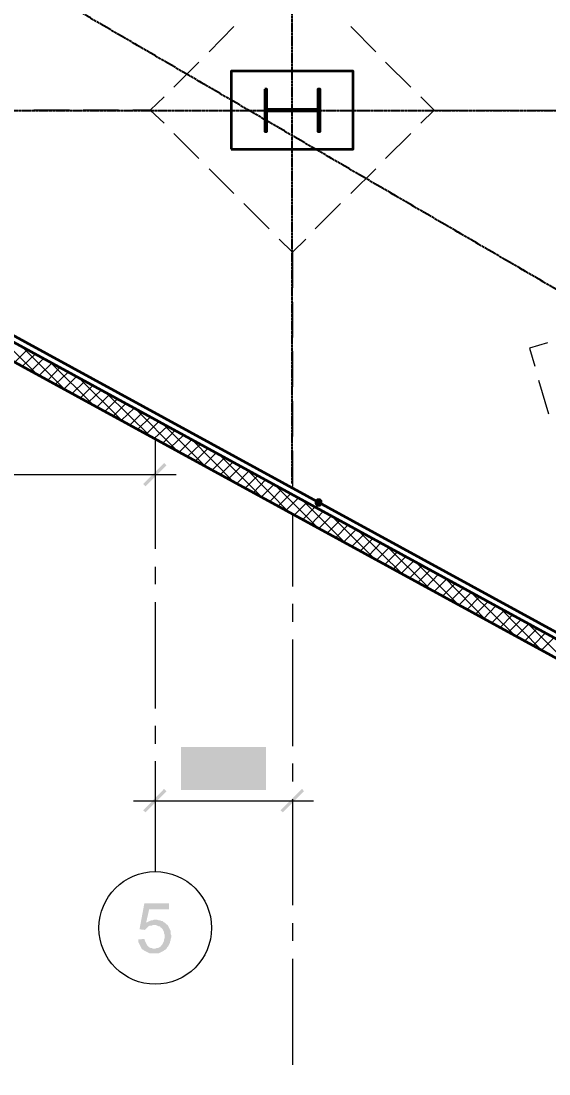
# Model space of a CAD drawing. Header units: millimetres. Extents: x -383313 to -161684, y -117025 to 99224.
# Drawn here: x -352428 to -348702, y -24378 to -16952 of the extents above; entities that cross this region are included whole.
import ezdxf

# ---------------------------------------------------------------- set-up
doc = ezdxf.new("R2010")
doc.units = ezdxf.units.MM
doc.header["$MEASUREMENT"] = 0
doc.linetypes.add('PS-GOST2.303 5', pattern=[24, 20, -1.5, 1, -1.5])
doc.layers.get('Defpoints').update_dxf_attribs({"color": 31})
for name, color, linetype in [('001__КОНСТРУКТИВ__Колонны', 14, 'Continuous'), ('001__КОНСТРУКТИВ__размеры внутр.', 7, 'Continuous'), ('PDF_Geometry', 7, 'Continuous'), ('PDF_Solid Fills', 7, 'Continuous'), ('PS_Оси', 5, 'PS-GOST2.303 5')]:
    doc.layers.add(name, color=color, linetype=linetype)
doc.styles.add('PSTUDIO', font='arial.ttf')
doc.dimstyles.new('PS_TICK', dxfattribs={"dimscale": 100, "dimtxt": 2.5, "dimasz": 1, "dimexe": 2, "dimexo": 2, "dimgap": 1, "dimtad": 1, "dimdec": 0, "dimzin": 0, "dimdsep": 46, "dimtxsty": 'PSTUDIO', "dimblk": 'ARCHTICK', "dimcen": 2, "dimdle": 1.5, "dimse1": 1, "dimse2": 1, "dimadec": 0, "dimazin": 0, "dimtfac": 1, "dimtdec": 0, "dimtix": 1, "dimtmove": 1, "dimatfit": 3, "dimldrblk": 'ARCHTICK', "dimfxl": 1, "dimtolj": 1, "dimtzin": 0, "dimarcsym": 0})

# ---------------------------------------------------------------- blocks, each defined once
blk = doc.blocks.new('_ArchTick')
at = {"color": 0, "linetype": 'ByBlock', "const_width": 0.15}
blk.add_lwpolyline([(-0.5, -0.5), (0.5, 0.5)], dxfattribs=at)
blk = doc.blocks.new('*D264')
at = {"layer": '001__КОНСТРУКТИВ__размеры внутр.', "color": 0, "lineweight": -2, "ltscale": 100, "transparency": 16777216}
blk.add_arc((-340355, -23582.1), 2419.2, 151.49301, 180, dxfattribs=at)
at = {"layer": 'Defpoints', "color": 0, "ltscale": 100, "transparency": 16777216}
for p in [(-360678.8, -12544), (-342718.7, -22298.4), (-342642.4, -22794.3), (-343474.2, -23582.1), (-340514.1, -23582.1)]:
    blk.add_point(p, dxfattribs=at)
at = {"layer": '001__КОНСТРУКТИВ__размеры внутр.', "color": 0, "lineweight": -2, "ltscale": 100, "transparency": 16777216, "xscale": 100, "yscale": 100, "zscale": 100}
for p, rotation in [((-342481, -22427.5), 61.49301017023286), ((-342774.3, -23582.1), 269.9999999999997)]:
    blk.add_blockref('_ArchTick', p, dxfattribs=dict(at, rotation=rotation))
at = {"layer": '001__КОНСТРУКТИВ__размеры внутр.', "color": 0, "lineweight": 0, "ltscale": 100, "transparency": 16777216, "insert": (-342920.4, -22930.4), "char_height": 250, "attachment_point": 5, "rotation": 75.74651, "style": 'PSTUDIO'}
blk.add_mtext('\\A1;29°', dxfattribs=at)
blk = doc.blocks.new('A$Cf5759c35')
at = {"layer": 'PDF_Solid Fills'}
for points in [[(7213.4, -3852.3), (7209.2, -3856.6), (7205, -3860.8), (7200.7, -3869.3), (7196.5, -3873.5), (7196.5, -3877.7), (7192.3, -3886.2), (7192.3, -3890.4), (7192.3, -3898.9), (7188, -3907.4), (7188, -3915.8), (7188, -3920.1), (7192.3, -3924.3), (7192.3, -3932.8), (7192.3, -3941.2), (7196.5, -3945.5), (7196.5, -3953.9), (7200.7, -3958.2), (7205, -3962.4), (7205, -3970.9), (7209.2, -3975.1), (7272.7, -3970.9), (7264.2, -3970.9), (7260, -3966.6), (7251.5, -3966.6), (7247.3, -3962.4), (7243.1, -3958.2), (7234.6, -3953.9), (7234.6, -3953.9), (7230.4, -3949.7), (7226.1, -3941.2), (7226.1, -3937), (7221.9, -3928.5), (7221.9, -3924.3), (7221.9, -3915.8), (7221.9, -3907.4), (7221.9, -3903.1), (7226.1, -3894.7), (7226.1, -3890.4), (7230.4, -3882), (7230.4, -3877.7), (7234.6, -3873.5), (7243.1, -3865), (7247.3, -3860.8), (7251.5, -3860.8), (7260, -3856.6), (7264.2, -3856.6), (7272.7, -3856.6)], [(7268.5, -3831.2), (7268.5, -3831.2), (7247.3, -3831.2), (7238.8, -3835.4), (7234.6, -3835.4), (7226.1, -3839.6), (7221.9, -3843.9), (7217.7, -3848.1), (7213.4, -3852.3), (7272.7, -3856.6), (7276.9, -3856.6), (7285.4, -3856.6), (7289.6, -3860.8), (7293.9, -3860.8), (7302.3, -3865), (7306.6, -3869.3), (7306.6, -3873.5), (7310.8, -3877.7), (7315, -3886.2), (7319.3, -3890.4), (7319.3, -3898.9), (7319.3, -3903.1), (7319.3, -3911.6), (7319.3, -3915.8), (7319.3, -3924.3), (7319.3, -3932.8), (7315, -3937), (7315, -3945.5), (7310.8, -3949.7), (7306.6, -3953.9), (7302.3, -3958.2), (7298.1, -3962.4), (7323.5, -3962.4), (7323.5, -3970.9), (7323.5, -3970.9), (7323.5, -3979.3), (7323.5, -3987.8), (7323.5, -3992), (7319.3, -4000.5), (7319.3, -4009), (7319.3, -4009), (7315, -4017.4), (7315, -4025.9), (7310.8, -4030.1), (7306.6, -4034.4), (7306.6, -4038.6), (7302.3, -4042.8), (7293.9, -4051.3), (7289.6, -4055.5), (7285.4, -4055.5), (7281.2, -4059.8), (7272.7, -4059.8), (7264.2, -4059.8), (7323.5, -4064), (7327.7, -4059.8), (7332, -4051.3), (7336.2, -4047.1), (7336.2, -4038.6), (7340.4, -4034.4), (7344.7, -4025.9), (7344.7, -4025.9), (7344.7, -4021.7), (7348.9, -4017.4), (7348.9, -4009), (7348.9, -4004.7), (7353.1, -3996.3), (7353.1, -3992), (7353.1, -3983.6), (7353.1, -3975.1), (7353.1, -3966.6), (7353.1, -3958.2), (7353.1, -3949.7), (7353.1, -3949.7), (7353.1, -3941.2), (7353.1, -3932.8), (7353.1, -3924.3), (7353.1, -3915.8), (7353.1, -3907.4), (7348.9, -3903.1), (7348.9, -3894.7), (7348.9, -3890.4), (7344.7, -3886.2), (7344.7, -3882), (7344.7, -3877.7), (7340.4, -3873.5), (7336.2, -3865), (7332, -3860.8), (7327.7, -3856.6), (7323.5, -3852.3), (7319.3, -3848.1), (7315, -3843.9), (7306.6, -3839.6), (7302.3, -3835.4), (7293.9, -3835.4), (7289.6, -3831.2), (7281.2, -3831.2), (7276.9, -3831.2)], [(7547.9, -3835.4), (7387, -3835.4), (7387, -3865), (7509.8, -3865), (7505.5, -3865), (7505.5, -3869.3), (7501.3, -3873.5), (7497.1, -3882), (7492.8, -3886.2), (7488.6, -3890.4), (7484.4, -3898.9), (7480.1, -3903.1), (7475.9, -3907.4), (7471.7, -3915.8), (7467.4, -3924.3), (7463.2, -3928.5), (7463.2, -3932.8), (7459, -3937), (7459, -3945.5), (7454.7, -3949.7), (7450.5, -3958.2), (7450.5, -3962.4), (7446.3, -3970.9), (7442, -3975.1), (7442, -3983.6), (7437.8, -3987.8), (7437.8, -3996.3), (7433.6, -4004.7), (7433.6, -4009), (7433.6, -4013.2), (7429.3, -4021.7), (7429.3, -4030.1), (7425.1, -4034.4), (7425.1, -4042.8), (7425.1, -4051.3), (7425.1, -4055.5), (7420.9, -4064), (7420.9, -4068.2), (7420.9, -4076.7), (7420.9, -4080.9), (7454.7, -4080.9), (7454.7, -4080.9), (7454.7, -4072.5), (7454.7, -4064), (7454.7, -4059.8), (7454.7, -4051.3), (7459, -4042.8), (7459, -4038.6), (7459, -4030.1), (7463.2, -4025.9), (7463.2, -4017.4), (7463.2, -4013.2), (7467.4, -4009), (7467.4, -4000.5), (7471.7, -3996.3), (7471.7, -3987.8), (7475.9, -3983.6), (7475.9, -3975.1), (7480.1, -3970.9), (7484.4, -3962.4), (7484.4, -3958.2), (7488.6, -3949.7), (7492.8, -3945.5), (7492.8, -3937), (7497.1, -3932.8), (7501.3, -3924.3), (7505.5, -3920.1), (7509.8, -3911.6), (7514, -3907.4), (7518.2, -3898.9), (7522.5, -3894.7), (7522.5, -3886.2), (7526.7, -3882), (7530.9, -3877.7), (7535.2, -3873.5), (7539.4, -3865), (7543.6, -3860.8), (7547.9, -3856.6)], [(7607.1, -3856.6), (7602.9, -3860.8), (7598.7, -3865), (7594.4, -3873.5), (7590.2, -3877.7), (7590.2, -3886.2), (7586, -3886.2), (7586, -3894.7), (7586, -3898.9), (7581.7, -3907.4), (7581.7, -3911.6), (7581.7, -3920.1), (7581.7, -3924.3), (7581.7, -3932.8), (7581.7, -3941.2), (7577.5, -3949.7), (7577.5, -3958.2), (7577.5, -3962.4), (7577.5, -3970.9), (7581.7, -3979.3), (7581.7, -3987.8), (7581.7, -3996.3), (7581.7, -4004.7), (7581.7, -4009), (7586, -4017.4), (7586, -4021.7), (7590.2, -4030.1), (7590.2, -4034.4), (7594.4, -4038.6), (7594.4, -4047.1), (7598.7, -4051.3), (7602.9, -4055.5), (7602.9, -4059.8), (7607.1, -4064), (7662.2, -4059.8), (7657.9, -4059.8), (7653.7, -4059.8), (7645.2, -4055.5), (7641, -4055.5), (7636.8, -4051.3), (7628.3, -4047.1), (7624.1, -4038.6), (7624.1, -4038.6), (7624.1, -4034.4), (7619.8, -4030.1), (7619.8, -4025.9), (7615.6, -4021.7), (7615.6, -4013.2), (7615.6, -4009), (7611.4, -4000.5), (7611.4, -3992), (7611.4, -3983.6), (7611.4, -3975.1), (7611.4, -3966.6), (7611.4, -3958.2), (7611.4, -3949.7), (7611.4, -3941.2), (7611.4, -3932.8), (7611.4, -3924.3), (7611.4, -3915.8), (7615.6, -3911.6), (7615.6, -3903.1), (7615.6, -3898.9), (7619.8, -3890.4), (7619.8, -3886.2), (7624.1, -3882), (7624.1, -3877.7), (7628.3, -3873.5), (7632.5, -3869.3), (7636.8, -3865), (7641, -3860.8), (7645.2, -3856.6), (7653.7, -3856.6), (7662.2, -3856.6)], [(7662.2, -3831.2), (7662.2, -3831.2), (7636.8, -3831.2), (7632.5, -3835.4), (7628.3, -3835.4), (7619.8, -3839.6), (7615.6, -3843.9), (7615.6, -3843.9), (7611.4, -3848.1), (7607.1, -3856.6), (7662.2, -3856.6), (7662.2, -3856.6), (7670.6, -3856.6), (7674.9, -3856.6), (7683.3, -3860.8), (7687.6, -3865), (7691.8, -3869.3), (7696, -3877.7), (7696, -3877.7), (7700.3, -3882), (7700.3, -3886.2), (7704.5, -3890.4), (7704.5, -3894.7), (7704.5, -3898.9), (7708.7, -3907.4), (7708.7, -3915.8), (7708.7, -3920.1), (7708.7, -3928.5), (7708.7, -3937), (7708.7, -3949.7), (7708.7, -3958.2), (7708.7, -3958.2), (7708.7, -3970.9), (7708.7, -3979.3), (7708.7, -3987.8), (7708.7, -3996.3), (7708.7, -4000.5), (7708.7, -4009), (7704.5, -4017.4), (7704.5, -4021.7), (7704.5, -4025.9), (7700.3, -4030.1), (7700.3, -4034.4), (7696, -4038.6), (7696, -4042.8), (7691.8, -4047.1), (7683.3, -4051.3), (7679.1, -4055.5), (7674.9, -4059.8), (7666.4, -4059.8), (7662.2, -4059.8), (7607.1, -4064), (7611.4, -4068.2), (7615.6, -4072.5), (7619.8, -4076.7), (7628.3, -4076.7), (7632.5, -4080.9), (7641, -4080.9), (7645.2, -4085.2), (7653.7, -4085.2), (7662.2, -4085.2), (7662.2, -4085.2), (7670.6, -4085.2), (7674.9, -4085.2), (7683.3, -4080.9), (7687.6, -4080.9), (7696, -4076.7), (7700.3, -4072.5), (7704.5, -4072.5), (7708.7, -4068.2), (7713, -4064), (7717.2, -4059.8), (7721.4, -4055.5), (7725.7, -4047.1), (7725.7, -4042.8), (7729.9, -4034.4), (7734.1, -4030.1), (7734.1, -4025.9), (7734.1, -4021.7), (7738.4, -4017.4), (7738.4, -4009), (7738.4, -4004.7), (7738.4, -3996.3), (7742.6, -3987.8), (7742.6, -3983.6), (7742.6, -3975.1), (7742.6, -3966.6), (7742.6, -3958.2), (7742.6, -3953.9), (7742.6, -3945.5), (7742.6, -3937), (7742.6, -3928.5), (7742.6, -3924.3), (7738.4, -3915.8), (7738.4, -3911.6), (7738.4, -3903.1), (7738.4, -3898.9), (7734.1, -3890.4), (7734.1, -3886.2), (7729.9, -3877.7), (7725.7, -3873.5), (7725.7, -3865), (7721.4, -3860.8), (7721.4, -3860.8), (7717.2, -3856.6), (7713, -3852.3), (7708.7, -3843.9), (7700.3, -3839.6), (7696, -3839.6), (7696, -3835.4), (7687.6, -3835.4), (7683.3, -3831.2), (7674.9, -3831.2), (7666.4, -3831.2)], [(7298.1, -3962.4), (7289.6, -3966.6), (7276.9, -3966.6), (7272.7, -3970.9), (7209.2, -3975.1), (7213.4, -3975.1), (7221.9, -3979.3), (7226.1, -3983.6), (7230.4, -3987.8), (7238.8, -3992), (7243.1, -3992), (7251.5, -3996.3), (7255.8, -3996.3), (7264.2, -3996.3), (7264.2, -3996.3), (7272.7, -3996.3), (7281.2, -3996.3), (7285.4, -3992), (7293.9, -3992), (7298.1, -3987.8), (7298.1, -3987.8), (7306.6, -3983.6), (7310.8, -3979.3), (7315, -3975.1), (7319.3, -3970.9), (7323.5, -3962.4)], [(7221.9, -4021.7), (7196.5, -4021.7), (7196.5, -4034.4), (7200.7, -4042.8), (7200.7, -4047.1), (7205, -4055.5), (7209.2, -4059.8), (7213.4, -4064), (7217.7, -4068.2), (7217.7, -4072.5), (7226.1, -4076.7), (7230.4, -4076.7), (7234.6, -4080.9), (7243.1, -4080.9), (7251.5, -4085.2), (7255.8, -4085.2), (7264.2, -4085.2), (7268.5, -4085.2), (7276.9, -4085.2), (7281.2, -4085.2), (7289.6, -4080.9), (7293.9, -4080.9), (7302.3, -4076.7), (7306.6, -4072.5), (7315, -4072.5), (7319.3, -4068.2), (7323.5, -4064), (7264.2, -4059.8), (7264.2, -4059.8), (7255.8, -4059.8), (7247.3, -4055.5), (7243.1, -4055.5), (7238.8, -4051.3), (7234.6, -4047.1), (7230.4, -4042.8), (7226.1, -4034.4), (7226.1, -4030.1)], [(7078, -4910.7), (6904.4, -4910.7), (6870.5, -5092.7), (6908.6, -5096.9), (6912.9, -5092.7), (6921.3, -5084.2), (6925.6, -5080), (6934, -5071.5), (6934, -5071.5), (6942.5, -5067.3), (6955.2, -5067.3), (6963.7, -5063.1), (6972.1, -5063.1), (7061, -5058.8), (7061, -5058.8), (7052.6, -5050.4), (6917.1, -5046.1), (6938.3, -4953), (7078, -4953)], [(6984.8, -5025), (6972.1, -5025), (6963.7, -5029.2), (6955.2, -5029.2), (6942.5, -5033.4), (6934, -5037.7), (6925.6, -5041.9), (6917.1, -5046.1), (7052.6, -5050.4), (7048.3, -5046.1), (7039.9, -5041.9), (7031.4, -5033.4), (7022.9, -5033.4), (7014.5, -5029.2), (7006, -5029.2), (6993.3, -5025)], [(7061, -5058.8), (6972.1, -5063.1), (6984.8, -5063.1), (6997.5, -5067.3), (7006, -5071.5), (7014.5, -5071.5), (7018.7, -5080), (7027.2, -5084.2), (7031.4, -5088.5), (7035.6, -5096.9), (7039.9, -5105.4), (7044.1, -5113.9), (7044.1, -5122.3), (7048.3, -5130.8), (7048.3, -5143.5), (7048.3, -5143.5), (7048.3, -5152), (7044.1, -5164.7), (7044.1, -5173.1), (7039.9, -5181.6), (7035.6, -5190.1), (7031.4, -5198.5), (7027.2, -5207), (7022.9, -5207), (7018.7, -5215.5), (7010.2, -5219.7), (7001.8, -5223.9), (6993.3, -5223.9), (6984.8, -5228.2), (6972.1, -5228.2), (7061, -5228.2), (7065.3, -5219.7), (7065.3, -5219.7), (7073.7, -5211.2), (7078, -5202.8), (7082.2, -5194.3), (7086.4, -5185.8), (7086.4, -5177.4), (7090.7, -5168.9), (7090.7, -5160.4), (7094.9, -5147.7), (7094.9, -5139.3), (7094.9, -5135), (7090.7, -5126.6), (7090.7, -5113.9), (7090.7, -5105.4), (7086.4, -5096.9), (7082.2, -5088.5), (7078, -5080), (7073.7, -5071.5), (7069.5, -5063.1)], [(6904.4, -5160.4), (6862.1, -5164.7), (6862.1, -5181.6), (6866.3, -5190.1), (6870.5, -5198.5), (6874.8, -5207), (6879, -5215.5), (6883.2, -5223.9), (6887.5, -5232.4), (6895.9, -5236.6), (6900.2, -5240.9), (6908.6, -5245.1), (6917.1, -5249.3), (6925.6, -5253.6), (6934, -5257.8), (6942.5, -5262), (6951, -5262), (6963.7, -5262), (6972.1, -5262), (6976.4, -5262), (6984.8, -5262), (6993.3, -5262), (7006, -5262), (7014.5, -5257.8), (7022.9, -5253.6), (7031.4, -5249.3), (7039.9, -5245.1), (7044.1, -5240.9), (7052.6, -5236.6), (7061, -5228.2), (6972.1, -5228.2), (6972.1, -5228.2), (6963.7, -5228.2), (6955.2, -5223.9), (6946.7, -5223.9), (6938.3, -5219.7), (6929.8, -5211.2), (6925.6, -5207), (6921.3, -5198.5), (6917.1, -5190.1), (6912.9, -5181.6), (6908.6, -5173.1)]]:
    blk.add_hatch(color=8, dxfattribs=at).paths.add_polyline_path(points)
at = {"layer": 'PDF_Geometry', "color": 8, "lineweight": 35}
for points in [[(38379.2, 12369.8), (38379.2, 6997.7), (37477.5, 6997.7), (37477.5, 6366.9), (38379.2, 6366.9), (38379.2, 999.1), (37477.5, 999.1), (37477.5, 368.3), (38379.2, 368.3), (38379.2, -4999.6), (37477.5, -4999.6), (37477.5, -5630.3), (38379.2, -5630.3), (38379.2, -7277.1), (17640.1, -7277.1), (-1888.1, 3395.1), (-1270, 4466.2)], [(-2582.3, 2887.1), (-2209.8, 3526.4), (17627.4, -7315.2), (38290.3, -7315.2), (38290.3, -8187.3)], [(-2480.7, 2827.9), (-2167.5, 3365.5), (17597.8, -7433.7), (38171.8, -7433.7), (38171.8, -8187.3)]]:
    blk.add_lwpolyline(points, dxfattribs=at)
at = {"layer": 'PDF_Geometry', "color": 8, "lineweight": 13}
for points in [[(7535.2, 1274.2), (7361.6, 1096.4)], [(8538.5, 1096.4), (8360.7, 1274.2)], [(7289.6, 1024.5), (7111.8, 846.7)], [(8784, 846.7), (8606.2, 1024.5)], [(7044.1, 778.9), (6946.7, 685.8), (7044.1, 592.7)], [(8856, 592.7), (8949.1, 685.8), (8856, 778.9)], [(6375.2, 685.8), (6125.5, 685.8)], [(6722.4, 685.8), (6472.6, 685.8)], [(6946.7, 685.8), (6824, 685.8)], [(8949.1, 685.8), (9173.5, 685.8)], [(9275.1, 685.8), (9524.8, 685.8)], [(9622.2, 685.8), (9872, 685.8)], [(7111.8, 520.7), (7289.6, 342.9)], [(8606.2, 342.9), (8784, 520.7)], [(7361.6, 270.9), (7535.2, 97.4)], [(8360.7, 97.4), (8538.5, 270.9)], [(7607.1, 25.4), (7784.9, -152.4)], [(8110.9, -152.4), (8288.7, 25.4)], [(7856.9, -224.4), (7950, -317.5), (8043.2, -224.4)], [(7950, -317.5), (7950, -567.3)], [(7950, -668.9), (7950, -918.6)], [(9749.2, -956.7), (9622.2, -994.8), (9660.3, -1121.8)], [(7950, -1016), (7950, -1265.8)], [(9685.7, -1219.2), (9757.7, -1456.3)], [(7950, -1367.4), (7950, -1617.1)], [(6980.6, -1634.1), (6980.6, -2408.8)], [(7950, -1718.7), (7950, -1968.5)], [(3297.6, -1883.8), (7128.8, -1883.8)], [(7950, -2163.2), (7950, -2675.5)], [(6980.6, -2535.8), (6980.6, -2658.5)], [(6980.6, -2785.5), (6980.6, -3534.8)], [(7950, -2798.2), (7950, -2925.2)], [(7950, -3048), (7950, -3801.5)], [(6980.6, -3657.6), (6980.6, -3784.6)], [(6980.6, -3907.4), (6980.6, -4686.3)], [(7950, -3924.3), (7950, -4051.3)], [(6828.2, -4186.8), (8098.2, -4186.8)], [(7950, -4174.1), (7950, -4923.4)], [(7950, -5050.4), (7950, -5173.1)], [(7950, -5300.1), (7950, -6049.4)]]:
    blk.add_lwpolyline(points, dxfattribs=at)
at = {"layer": 'PDF_Geometry', "color": 8, "lineweight": 35}
for points in [[(7518.2, 410.6), (8377.6, 410.6), (8377.6, 961), (7518.2, 961)], [(7755.3, 834), (7755.3, 533.4), (7768, 533.4), (7768, 681.6), (8127.8, 681.6), (8127.8, 533.4), (8144.8, 533.4), (8144.8, 834), (8127.8, 834), (8127.8, 690), (7768, 690), (7768, 834)]]:
    blk.add_lwpolyline(points, close=True, dxfattribs=at)
at = {"layer": 'PDF_Geometry', "color": 8, "lineweight": 9}
for points in [[(6150.9, -1181.1), (5846.1, -880.5)], [(5990, -1092.2), (6078.9, -1003.3)], [(6345.6, -1286.9), (6045, -986.4)], [(6045, -1121.8), (6133.9, -1037.2)], [(6104.3, -1155.7), (6193.2, -1066.8)], [(6163.6, -1185.3), (6252.5, -1100.7)], [(6544.6, -1397), (6244, -1096.4)], [(6222.8, -1219.2), (6307.5, -1130.3)], [(6277.9, -1248.8), (6366.8, -1164.2)], [(6337.1, -1282.7), (6426, -1193.8)], [(6396.4, -1312.3), (6485.3, -1227.7)], [(6443, -1202.3), (6743.5, -1502.8), (6832.4, -1418.2)], [(6451.4, -1346.2), (6540.3, -1257.3)], [(6510.7, -1375.8), (6599.6, -1291.2)], [(6570, -1409.7), (6658.9, -1320.8)], [(6942.5, -1612.9), (6637.7, -1312.3)], [(6629.2, -1439.3), (6713.9, -1354.7)], [(6684.3, -1473.2), (6773.2, -1384.3)], [(6802.8, -1536.7), (6891.7, -1447.8)], [(7137.2, -1718.7), (6836.7, -1418.2)], [(6857.8, -1566.3), (6946.7, -1481.7)], [(6917.1, -1600.2), (7006, -1511.3)], [(6976.4, -1629.8), (7065.3, -1545.2)], [(7336.2, -1828.8), (7035.6, -1528.2)], [(7035.6, -1663.7), (7120.3, -1574.8)], [(7090.7, -1693.3), (7179.6, -1608.7)], [(7149.9, -1727.2), (7238.8, -1638.3)], [(7209.2, -1756.8), (7298.1, -1672.2)], [(7535.2, -1938.9), (7234.6, -1634.1)], [(7264.2, -1790.7), (7353.1, -1701.8)], [(7323.5, -1820.3), (7412.4, -1731.4)], [(7382.8, -1854.2), (7471.7, -1765.3)], [(7734.1, -2044.7), (7433.6, -1744.1)], [(7442, -1883.8), (7530.9, -1794.9)], [(7497.1, -1917.7), (7586, -1828.8)], [(7928.9, -2154.8), (7628.3, -1850)], [(7556.3, -1947.3), (7645.2, -1858.4)], [(7615.6, -1981.2), (7704.5, -1892.3)], [(7674.9, -2010.8), (7759.5, -1921.9)], [(7729.9, -2044.7), (7818.8, -1955.8)], [(7789.2, -2074.3), (7878.1, -1985.4)], [(8127.8, -2260.6), (7827.3, -1960)], [(7848.4, -2108.2), (7937.3, -2019.3)], [(7903.5, -2137.8), (7992.4, -2048.9)], [(8326.8, -2370.7), (8026.2, -2070.1)], [(7962.7, -2171.7), (8051.6, -2082.8)], [(8022, -2201.3), (8110.9, -2112.4)], [(8081.3, -2235.2), (8165.9, -2146.3)], [(8136.3, -2264.8), (8225.2, -2175.9), (8525.8, -2476.5)], [(8195.6, -2298.7), (8284.5, -2209.8)], [(8254.8, -2328.3), (8343.7, -2239.4)], [(8309.9, -2362.2), (8398.8, -2273.3)], [(8724.7, -2586.6), (8419.9, -2286)], [(8369.1, -2391.8), (8458, -2302.9)], [(8428.4, -2425.7), (8517.3, -2336.8)], [(8487.7, -2455.3), (8572.3, -2366.4)], [(8542.7, -2489.2), (8631.6, -2400.3)], [(8602, -2518.8), (8690.9, -2429.9)], [(8919.5, -2692.4), (8618.9, -2391.8)], [(8661.2, -2552.7), (8750.1, -2463.8)], [(8716.3, -2582.3), (8805.2, -2493.4)], [(9118.4, -2802.5), (8817.9, -2501.9)], [(8775.5, -2616.2), (8864.4, -2527.3)], [(8834.8, -2645.8), (8923.7, -2556.9)], [(8894.1, -2679.7), (8978.7, -2590.8)], [(8949.1, -2709.3), (9038, -2620.4)], [(9008.4, -2743.2), (9097.3, -2654.3)], [(9317.4, -2912.5), (9016.8, -2607.7)], [(9067.6, -2772.8), (9156.5, -2683.9)], [(9122.7, -2806.7), (9211.6, -2717.8), (9516.4, -3018.4)], [(9181.9, -2836.3), (9270.8, -2747.4)], [(9241.2, -2870.2), (9330.1, -2781.3)], [(9300.5, -2899.8), (9385.1, -2810.9)], [(9355.5, -2933.7), (9444.4, -2844.8)], [(9711.1, -3128.4), (9410.5, -2823.6)], [(9414.8, -2963.3), (9503.7, -2874.4)], [(9474, -2997.2), (9562.9, -2908.3)], [(9529.1, -3026.8), (9618, -2937.9)], [(9910.1, -3234.3), (9609.5, -2933.7)], [(9588.3, -3060.7), (9677.2, -2971.8)], [(9647.6, -3090.3), (9736.5, -3001.4)], [(9706.9, -3124.2), (9795.8, -3035.3)]]:
    blk.add_lwpolyline(points, dxfattribs=at)
at = {"layer": 'PDF_Geometry', "color": 8, "lineweight": 13}
blk.add_circle((6981.4, -5083.1), 397.1, dxfattribs=at)
at = {"layer": 'PDF_Solid Fills', "color": 8, "lineweight": 13}
for points in [[(6895.9, -1951.6), (6912.9, -1968.5), (7044.1, -1803.4)], [(6912.9, -1968.5), (7044.1, -1803.4), (7061, -1820.3)], [(8123.6, -2053.2), (8106.7, -2070.1), (8132.1, -2082.8)], [(8106.7, -2070.1), (8106.7, -2091.3), (8132.1, -2082.8)], [(8144.8, -2053.2), (8123.6, -2053.2), (8132.1, -2082.8)], [(8161.7, -2070.1), (8144.8, -2053.2), (8132.1, -2082.8)], [(8161.7, -2095.5), (8161.7, -2070.1), (8132.1, -2082.8)], [(8106.7, -2091.3), (8119.4, -2112.4), (8132.1, -2082.8)], [(8119.4, -2112.4), (8144.8, -2112.4), (8132.1, -2082.8)], [(8144.8, -2112.4), (8161.7, -2095.5), (8132.1, -2082.8)], [(7162.6, -3805.8), (7162.6, -4110.6), (7763.8, -3805.8)], [(7162.6, -4110.6), (7763.8, -3805.8), (7763.8, -4110.6)], [(7044.1, -4102.1), (6912.9, -4267.2), (6895.9, -4254.5)], [(7061, -4119), (7044.1, -4102.1), (6912.9, -4267.2)], [(7865.4, -4254.5), (7882.3, -4267.2), (8017.8, -4102.1)], [(7882.3, -4267.2), (8017.8, -4102.1), (8030.5, -4119)]]:
    blk.add_solid(points, dxfattribs=at)

msp = doc.modelspace()

# ---------------------------------------------------------------- linework, layer by layer
at = {"layer": '001__КОНСТРУКТИВ__Колонны', "linetype": 'Continuous', "lineweight": 30}
for p, q in [((-350708.05882, -17732.3977), (-350708.05882, -17432.3977)), ((-350708.05882, -17432.3977), (-350694.05882, -17432.3977)), ((-350694.05882, -17432.3977), (-350694.05882, -17577.0977)), ((-350334.05882, -17577.0977), (-350334.05882, -17432.3977)), ((-350334.05882, -17432.3977), (-350320.05882, -17432.3977)), ((-350320.05882, -17432.3977), (-350320.05882, -17732.3977)), ((-350694.05882, -17577.0977), (-350334.05882, -17577.0977)), ((-350334.05882, -17587.6977), (-350694.05882, -17587.6977)), ((-350694.05882, -17587.6977), (-350694.05882, -17732.3977)), ((-350334.05882, -17732.3977), (-350334.05882, -17587.6977)), ((-350694.05882, -17732.3977), (-350708.05882, -17732.3977)), ((-350320.05882, -17732.3977), (-350334.05882, -17732.3977))]:
    msp.add_line(p, q, dxfattribs=at)
at = {"layer": 'PS_Оси'}
for points in [[(-350514.05882, -20214.29079), (-350514.05882, -17582.0977), (-350514.05882, -11582.0977), (-350514.05882, -5582.0977), (-350514.05882, -582.3977), (-350514.05882, 2825.4576)], [(-339680.75455, -24067.3199), (-360359.99268, -12026.06963)], [(-355322.62659, -17582.0977), (-355014.05882, -17582.0977), (-350514.05882, -17582.0977), (-345514.05882, -17582.0977), (-340514.05882, -17582.0977), (-335514.05882, -17582.0977), (-330514.05882, -17582.0977), (-325514.05882, -17582.0977), (-320514.05882, -17582.0977), (-316483.98892, -17582.0977)]]:
    msp.add_lwpolyline(points, dxfattribs=at)

# ---------------------------------------------------------------- block references
at = {"ltscale": 100}
msp.add_blockref('A$Cf5759c35', (-358461.97282, -18264.93104), dxfattribs=at)

# ---------------------------------------------------------------- dimensions: what is measured, and where the dimension line sits
at = {"layer": '001__КОНСТРУКТИВ__размеры внутр.', "lineweight": 0, "ltscale": 100}
dim = msp.add_angular_dim_2l(base=(-342642.40087, -22794.29036), line1=((-342718.66763, -22298.38279), (-360678.77735, -12544.00169)), line2=((-343474.22675, -23582.0977), (-340514.05882, -23582.0977)), dimstyle='PS_TICK', dxfattribs=at)
dim.commit()
dim.dimension.update_dxf_attribs({"geometry": '*D264', "text_midpoint": (-342920.42943, -22930.40687)})

doc.saveas('drawing.dxf')
